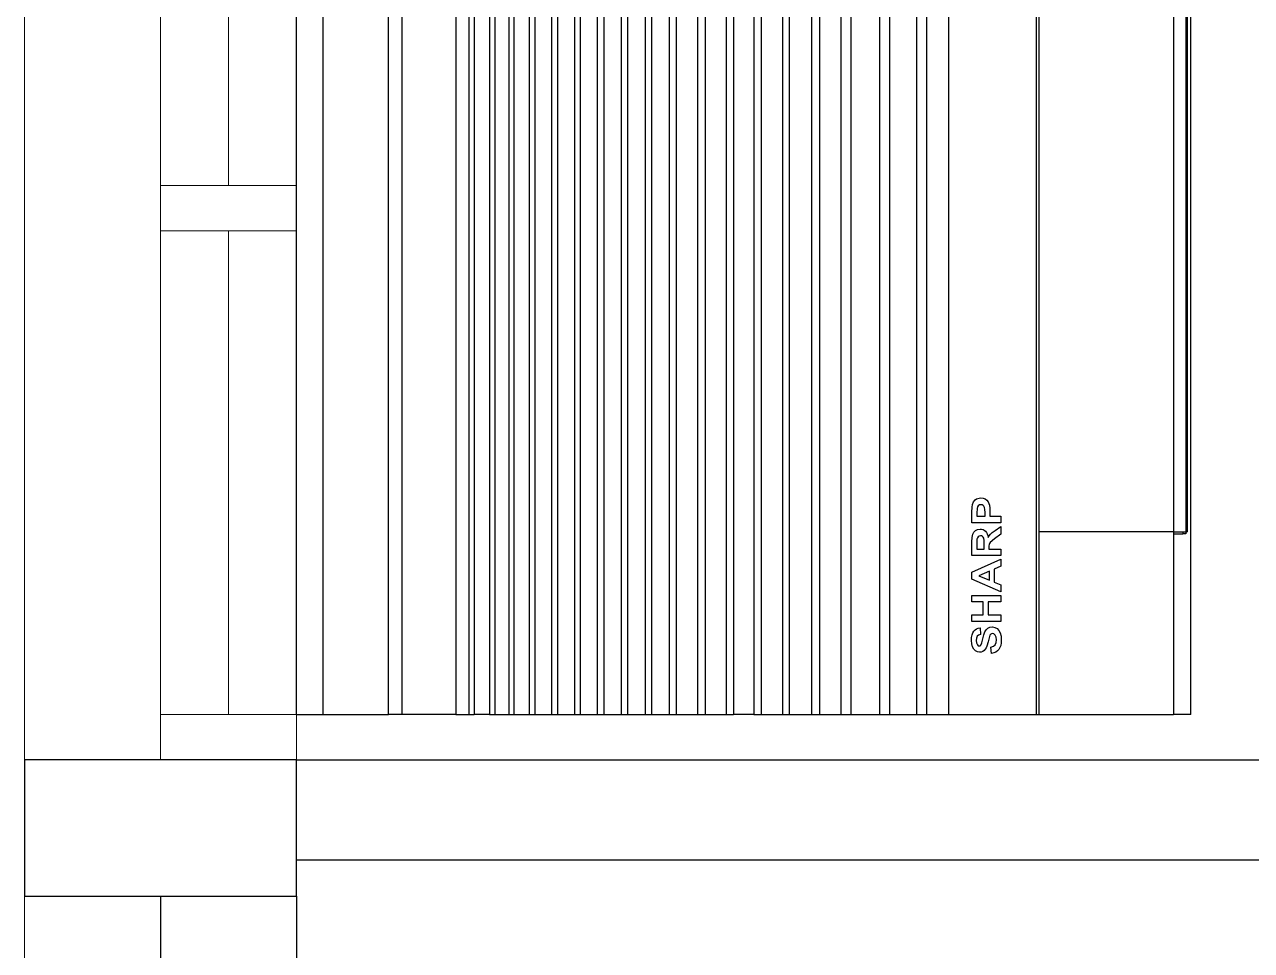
# Model space of a CAD drawing. Header units: inches. Extents: x -86208230 to 200276, y 9267 to 1246656.
# Drawn here: x 123654 to 125006, y 47801 to 48821 of the extents above; entities that cross this region are included whole.
import ezdxf

# ---------------------------------------------------------------- set-up
doc = ezdxf.new("R2010")
doc.units = ezdxf.units.IN
doc.header["$MEASUREMENT"] = 0
doc.layers.add('Edges', color=7, linetype='Continuous')
doc.layers.add('partition', color=8, linetype='Continuous')
for name, color, linetype, lineweight in [('LW', 8, 'Continuous', 20), ('wall', 8, 'Continuous', 30), ('WIN', 8, 'Continuous', 18)]:
    doc.layers.add(name, color=color, linetype=linetype, lineweight=lineweight)

# ---------------------------------------------------------------- blocks, each defined once
blk = doc.blocks.new('air con')
at = {"layer": 'Edges'}
for p, q in [((71.402, 41.898), (152.402, 41.898)), ((71.402, 41.898), (71.402, 41.095)), ((71.402, 41.095), (152.402, 41.095)), ((71.402, 41.095), (71.402, 39.122)), ((71.402, 39.122), (152.402, 39.122)), ((71.402, 38.724), (71.402, 39.122)), ((152.402, 38.724), (71.402, 38.724)), ((71.402, 37.092), (71.402, 38.724)), ((71.402, 37.092), (71.402, 36.701)), ((152.402, 37.092), (71.402, 37.092)), ((152.402, 36.701), (71.402, 36.701)), ((71.402, 36.701), (71.402, 36.542)), ((152.402, 36.542), (71.402, 36.542)), ((71.402, 36.078), (71.402, 36.542)), ((152.402, 36.078), (71.402, 36.078)), ((71.402, 36.078), (71.402, 35.914)), ((152.402, 35.914), (71.402, 35.914)), ((71.402, 35.914), (71.402, 35.493)), ((71.402, 35.493), (71.402, 35.34)), ((152.402, 35.493), (71.402, 35.493)), ((152.402, 35.34), (71.402, 35.34)), ((71.402, 35.34), (71.402, 34.877)), ((152.402, 34.877), (71.402, 34.877)), ((71.402, 34.877), (71.402, 34.709)), ((152.402, 34.709), (71.402, 34.709)), ((71.402, 34.709), (71.402, 34.207)), ((152.402, 34.207), (71.402, 34.207)), ((71.402, 34.207), (71.402, 34.022)), ((71.402, 34.022), (71.402, 33.51)), ((152.402, 34.022), (71.402, 34.022)), ((152.402, 33.51), (71.402, 33.51)), ((71.402, 33.51), (71.402, 33.335)), ((152.402, 33.335), (71.402, 33.335)), ((71.402, 33.335), (71.402, 32.826)), ((152.402, 32.826), (71.402, 32.826)), ((71.402, 32.826), (71.402, 32.625)), ((152.402, 32.625), (71.402, 32.625)), ((71.402, 32.625), (71.402, 32.098)), ((152.402, 32.098), (71.402, 32.098)), ((71.402, 32.098), (71.402, 31.911)), ((152.402, 31.911), (71.402, 31.911)), ((71.402, 31.911), (71.402, 31.378)), ((152.402, 31.378), (71.402, 31.378)), ((71.402, 31.378), (71.402, 31.189)), ((152.402, 31.189), (71.402, 31.189)), ((71.402, 31.189), (71.402, 30.654)), ((152.402, 30.654), (71.402, 30.654)), ((71.402, 30.654), (71.402, 30.439)), ((152.402, 30.439), (71.402, 30.439)), ((71.402, 30.439), (71.402, 29.791)), ((152.402, 29.791), (71.402, 29.791)), ((71.402, 29.791), (71.402, 29.562)), ((71.402, 29.562), (71.402, 28.935)), ((152.402, 29.562), (71.402, 29.562)), ((152.402, 28.935), (71.402, 28.935)), ((71.402, 28.935), (71.402, 28.714)), ((152.402, 28.714), (71.402, 28.714)), ((71.402, 28.092), (71.402, 28.714)), ((152.402, 28.092), (71.402, 28.092)), ((71.402, 28.092), (71.402, 27.871)), ((71.402, 27.871), (71.402, 27.226)), ((152.402, 27.871), (71.402, 27.871)), ((152.402, 27.226), (71.402, 27.226)), ((71.402, 27.226), (71.402, 27.024)), ((71.402, 27.024), (71.402, 26.349)), ((152.402, 27.024), (71.402, 27.024)), ((152.402, 26.349), (71.402, 26.349)), ((71.402, 26.349), (71.402, 26.117)), ((152.402, 26.117), (71.402, 26.117)), ((71.402, 26.117), (71.402, 25.469)), ((152.402, 25.469), (71.402, 25.469)), ((71.402, 25.469), (71.402, 25.162)), ((152.402, 25.162), (71.402, 25.162)), ((71.402, 25.162), (71.402, 24.304)), ((152.402, 24.304), (71.402, 24.304)), ((71.402, 24.304), (71.402, 24.002)), ((152.402, 24.002), (71.402, 24.002)), ((71.402, 24.002), (71.402, 23.184)), ((71.402, 23.184), (71.402, 22.883)), ((152.402, 23.184), (71.402, 23.184)), ((152.402, 22.883), (71.402, 22.883)), ((71.402, 22.883), (71.402, 22.213)), ((152.402, 22.213), (71.402, 22.213)), ((71.402, 22.213), (71.402, 19.568)), ((73.378, 21.457), (73.448, 21.494)), ((73.448, 21.494), (73.537, 21.517)), ((73.537, 21.517), (73.642, 21.525)), ((73.642, 21.525), (73.729, 21.52)), ((73.729, 21.52), (73.804, 21.507)), ((73.804, 21.507), (73.868, 21.484)), ((74.215, 20.639), (74.215, 21.51)), ((74.215, 21.51), (74.413, 21.51)), ((74.413, 21.51), (74.413, 21.167)), ((74.802, 21.167), (74.802, 21.51)), ((74.802, 21.51), (75.001, 21.51)), ((75.001, 21.51), (75.001, 20.639)), ((75.106, 20.639), (75.489, 21.51)), ((75.489, 21.51), (75.699, 21.51)), ((75.699, 21.51), (76.093, 20.639)), ((76.199, 20.639), (76.199, 21.51)), ((76.199, 21.51), (76.616, 21.51)), ((76.616, 21.51), (76.752, 21.504)), ((76.752, 21.504), (76.845, 21.486)), ((76.845, 21.486), (76.91, 21.454)), ((77.19, 20.639), (77.19, 21.51)), ((77.19, 21.51), (77.508, 21.51)), ((77.508, 21.51), (77.658, 21.506)), ((77.658, 21.506), (77.744, 21.497)), ((77.744, 21.497), (77.822, 21.465)), ((73.283, 21.282), (73.294, 21.346)), ((73.289, 21.232), (73.283, 21.282)), ((73.306, 21.186), (73.289, 21.232)), ((73.294, 21.346), (73.326, 21.406)), ((73.334, 21.144), (73.306, 21.186)), ((73.326, 21.406), (73.378, 21.457)), ((73.374, 21.106), (73.334, 21.144)), ((73.481, 21.324), (73.473, 21.293)), ((73.473, 21.293), (73.48, 21.265)), ((73.48, 21.265), (73.502, 21.241)), ((73.504, 21.347), (73.481, 21.324)), ((73.502, 21.241), (73.567, 21.212)), ((73.563, 21.371), (73.504, 21.347)), ((73.64, 21.379), (73.563, 21.371)), ((73.567, 21.212), (73.685, 21.182)), ((73.713, 21.372), (73.64, 21.379)), ((73.685, 21.182), (73.811, 21.152)), ((73.766, 21.35), (73.713, 21.372)), ((73.8, 21.311), (73.766, 21.35)), ((73.82, 21.253), (73.8, 21.311)), ((73.811, 21.152), (73.899, 21.12)), ((74.019, 21.261), (73.82, 21.253)), ((73.868, 21.484), (73.921, 21.453)), ((73.899, 21.12), (73.961, 21.081)), ((73.921, 21.453), (73.962, 21.414)), ((73.962, 21.414), (73.992, 21.369)), ((73.992, 21.369), (74.011, 21.318)), ((74.011, 21.318), (74.019, 21.261)), ((74.413, 21.167), (74.802, 21.167)), ((75.592, 21.306), (75.459, 20.983)), ((75.727, 20.983), (75.592, 21.306)), ((76.552, 21.362), (76.397, 21.362)), ((76.397, 21.362), (76.397, 21.141)), ((76.397, 21.141), (76.544, 21.141)), ((76.544, 21.141), (76.66, 21.144)), ((76.697, 21.359), (76.552, 21.362)), ((76.66, 21.144), (76.722, 21.152)), ((76.74, 21.347), (76.697, 21.359)), ((76.722, 21.152), (76.754, 21.167)), ((76.772, 21.325), (76.74, 21.347)), ((76.754, 21.167), (76.778, 21.189)), ((76.791, 21.294), (76.772, 21.325)), ((76.778, 21.189), (76.793, 21.218)), ((76.798, 21.254), (76.791, 21.294)), ((76.793, 21.218), (76.798, 21.254)), ((76.91, 21.454), (76.96, 21.403)), ((76.966, 21.138), (76.938, 21.104)), ((76.96, 21.403), (76.992, 21.338)), ((76.986, 21.176), (76.966, 21.138)), ((76.999, 21.219), (76.986, 21.176)), ((76.992, 21.338), (77.003, 21.266)), ((77.003, 21.266), (76.999, 21.219)), ((77.388, 21.362), (77.388, 21.115)), ((77.484, 21.362), (77.388, 21.362)), ((77.388, 21.115), (77.497, 21.115)), ((77.627, 21.356), (77.484, 21.362)), ((77.497, 21.115), (77.595, 21.119)), ((77.595, 21.119), (77.654, 21.129)), ((77.671, 21.343), (77.627, 21.356)), ((77.654, 21.129), (77.689, 21.146)), ((77.707, 21.318), (77.671, 21.343)), ((77.689, 21.146), (77.716, 21.172)), ((77.731, 21.283), (77.707, 21.318)), ((77.716, 21.172), (77.733, 21.203)), ((77.738, 21.239), (77.731, 21.283)), ((77.733, 21.203), (77.738, 21.239)), ((77.822, 21.465), (77.886, 21.411)), ((77.886, 21.411), (77.911, 21.376)), ((77.935, 21.168), (77.91, 21.107)), ((77.911, 21.376), (77.929, 21.336)), ((77.929, 21.336), (77.939, 21.291)), ((77.943, 21.242), (77.935, 21.168)), ((77.939, 21.291), (77.943, 21.242)), ((73.247, 20.922), (73.441, 20.939)), ((73.262, 20.853), (73.247, 20.922)), ((73.287, 20.793), (73.262, 20.853)), ((73.322, 20.742), (73.287, 20.793)), ((73.412, 21.082), (73.374, 21.106)), ((73.462, 21.059), (73.412, 21.082)), ((73.441, 20.939), (73.467, 20.864)), ((73.598, 21.02), (73.462, 21.059)), ((73.467, 20.864), (73.511, 20.812)), ((73.511, 20.812), (73.574, 20.782)), ((73.574, 20.782), (73.655, 20.772)), ((73.757, 20.982), (73.598, 21.02)), ((73.655, 20.772), (73.739, 20.781)), ((73.739, 20.781), (73.8, 20.808)), ((73.8, 20.965), (73.757, 20.982)), ((73.828, 20.944), (73.8, 20.965)), ((73.8, 20.808), (73.836, 20.847)), ((73.843, 20.92), (73.828, 20.944)), ((73.836, 20.847), (73.848, 20.892)), ((73.848, 20.892), (73.843, 20.92)), ((74, 20.752), (73.943, 20.695)), ((73.961, 21.081), (74.008, 21.031)), ((74.035, 20.82), (74, 20.752)), ((74.008, 21.031), (74.037, 20.968)), ((74.047, 20.892), (74.035, 20.82)), ((74.037, 20.968), (74.047, 20.892)), ((74.802, 21.02), (74.413, 21.02)), ((74.413, 21.02), (74.413, 20.639)), ((74.802, 20.639), (74.802, 21.02)), ((75.398, 20.837), (75.317, 20.639)), ((75.791, 20.837), (75.398, 20.837)), ((75.459, 20.983), (75.727, 20.983)), ((75.877, 20.639), (75.791, 20.837)), ((76.437, 21.002), (76.397, 21.002)), ((76.397, 21.002), (76.397, 20.639)), ((76.496, 21), (76.437, 21.002)), ((76.537, 20.993), (76.496, 21)), ((76.568, 20.979), (76.537, 20.993)), ((76.597, 20.956), (76.568, 20.979)), ((76.702, 20.828), (76.597, 20.956)), ((76.845, 20.639), (76.702, 20.828)), ((76.804, 21.034), (76.743, 21.023)), ((76.743, 21.023), (76.802, 20.988)), ((76.802, 20.988), (76.849, 20.95)), ((76.856, 21.052), (76.804, 21.034)), ((76.849, 20.95), (76.899, 20.895)), ((76.901, 21.075), (76.856, 21.052)), ((76.899, 20.895), (76.962, 20.809)), ((76.938, 21.104), (76.901, 21.075)), ((76.962, 20.809), (77.082, 20.639)), ((77.518, 20.967), (77.388, 20.967)), ((77.388, 20.967), (77.388, 20.639)), ((77.637, 20.97), (77.518, 20.967)), ((77.724, 20.98), (77.637, 20.97)), ((77.776, 20.995), (77.724, 20.98)), ((77.827, 21.021), (77.776, 20.995)), ((77.873, 21.058), (77.827, 21.021)), ((77.91, 21.107), (77.873, 21.058)), ((73.367, 20.7), (73.322, 20.742)), ((73.422, 20.666), (73.367, 20.7)), ((73.488, 20.642), (73.422, 20.666)), ((73.565, 20.628), (73.488, 20.642)), ((73.653, 20.623), (73.565, 20.628)), ((73.771, 20.631), (73.653, 20.623)), ((73.867, 20.655), (73.771, 20.631)), ((73.943, 20.695), (73.867, 20.655)), ((74.413, 20.639), (74.215, 20.639)), ((75.001, 20.639), (74.802, 20.639)), ((75.317, 20.639), (75.106, 20.639)), ((76.093, 20.639), (75.877, 20.639)), ((76.397, 20.639), (76.199, 20.639)), ((77.082, 20.639), (76.845, 20.639)), ((77.388, 20.639), (77.19, 20.639)), ((152.402, 19.568), (71.402, 19.568)), ((71.402, 19.568), (71.402, 19.493)), ((152.402, 19.493), (71.402, 19.493)), ((71.402, 19.493), (71.402, 15.42)), ((76.921, 15.42), (76.921, 19.493)), ((76.921, 18.47), (76.921, 18.812)), ((76.921, 18.133), (76.921, 18.47)), ((76.921, 17.803), (76.921, 18.133)), ((76.921, 17.48), (76.921, 17.803)), ((76.921, 17.163), (76.921, 17.48)), ((76.921, 16.853), (76.921, 17.163)), ((76.921, 16.551), (76.921, 16.853)), ((76.921, 16.256), (76.921, 16.551)), ((76.921, 15.969), (76.921, 16.256)), ((76.921, 15.69), (76.921, 15.969)), ((76.921, 15.42), (76.921, 15.69)), ((76.855, 15.42), (71.402, 15.42)), ((71.402, 14.898), (71.402, 15.42)), ((76.921, 15.42), (76.855, 15.42)), ((76.855, 15.42), (76.855, 15.142)), ((76.921, 15.42), (76.921, 15.142)), ((146.421, 15.42), (76.921, 15.42)), ((71.402, 14.898), (152.402, 14.898)), ((76.921, 15.142), (76.855, 15.142)), ((76.855, 15.051), (76.855, 15.142)), ((76.921, 15.051), (76.855, 15.051)), ((76.921, 15.142), (76.921, 15.051)), ((146.421, 15.051), (76.921, 15.051)), ((76.921, 15.051), (76.921, 15.012)), ((146.421, 15.012), (76.921, 15.012))]:
    blk.add_line(p, q, dxfattribs=at)
blk = doc.blocks.new('2.0 HP AIR CONDITION')
at = {"xscale": 36.51607049631966, "yscale": 36.51607049631966, "zscale": 36.51607049631966}
blk.add_blockref('air con', (-4183.5, -544), dxfattribs=at)

msp = doc.modelspace()

# ---------------------------------------------------------------- linework, layer by layer
at = {"layer": 'LW'}
for p, q in [((123653.7, 48010.6), (123653.7, 49810.6)), ((123653.7, 47573.1), (123653.7, 47860.6))]:
    msp.add_line(p, q, dxfattribs=at)
at = {"layer": 'partition'}
for p, q in [((123953.7, 48010.6), (127953.7, 48010.6)), ((123953.7, 47900.6), (127953.7, 47900.6))]:
    msp.add_line(p, q, dxfattribs=at)
at = {"layer": 'wall'}
for p, q in [((123803.7, 47860.6), (123803.7, 47423.1)), ((123953.7, 47860.6), (123953.7, 47423.1))]:
    msp.add_line(p, q, dxfattribs=at)
msp.add_lwpolyline([(123953.7, 47860.6), (123953.7, 48010.6), (123653.7, 48010.6), (123653.7, 47860.6)], close=True, dxfattribs=at)
at = {"layer": 'WIN'}
for p, q in [((123953.7, 49810.6), (123953.7, 48010.6)), ((123803.7, 49785.6), (123803.7, 48035.6)), ((123878.7, 48643.9), (123878.7, 49177.3)), ((123878.7, 48060.6), (123878.7, 48593.9))]:
    msp.add_line(p, q, dxfattribs=at)
for points in [[(123803.7, 48593.9), (123803.7, 48643.9), (123953.7, 48643.9), (123953.7, 48593.9)], [(123803.7, 48010.6), (123803.7, 48060.6), (123953.7, 48060.6), (123953.7, 48010.6)]]:
    msp.add_lwpolyline(points, close=True, dxfattribs=at)

# ---------------------------------------------------------------- block references
at = {"rotation": 90}
msp.add_blockref('2.0 HP AIR CONDITION', (124939.7, 49636.8), dxfattribs=at)

doc.saveas('drawing.dxf')
